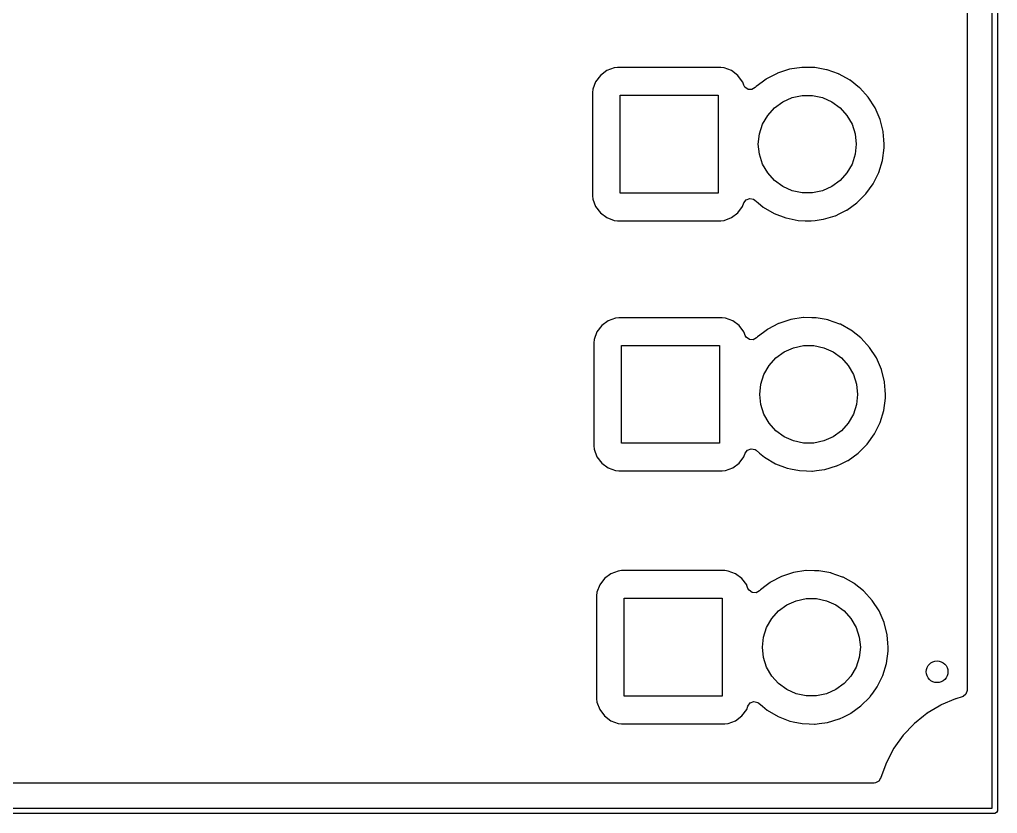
# Model space of a CAD drawing. Extents: x 10 to 287, y -200 to -10.
# Drawn here: x 159.87 to 177.84, y -125.23 to -110.64 of the extents above; entities that cross this region are included whole.
import ezdxf

# ---------------------------------------------------------------- set-up
doc = ezdxf.new("R2010")
doc.units = 0
doc.layers.add('BLACK', color=7, linetype='CONTINUOUS')

msp = doc.modelspace()

# ---------------------------------------------------------------- linework, layer by layer
at = {"layer": 'BLACK', "linetype": 'CONTINUOUS'}
for p, q in [((177.74, -125.135), (177.74, -55.285)), ((177.84, -55.235), (177.84, -125.185)), ((177.281, -57.4262), (177.281, -122.973)), ((170.658, -111.579), (170.542, -111.667)), ((170.795, -111.528), (170.658, -111.579)), ((170.857, -111.521), (170.795, -111.528)), ((172.753, -111.521), (170.857, -111.521)), ((172.815, -111.528), (172.753, -111.521)), ((172.952, -111.579), (172.815, -111.528)), ((173.068, -111.667), (172.952, -111.579)), ((174.017, -111.555), (173.797, -111.627)), ((174.246, -111.52), (174.017, -111.555)), ((174.252, -111.52), (174.246, -111.52)), ((174.405, -111.522), (174.252, -111.52)), ((174.252, -111.52), (174.252, -111.52)), ((174.478, -111.523), (174.405, -111.522)), ((174.483, -111.524), (174.478, -111.523)), ((174.701, -111.563), (174.483, -111.524)), ((174.483, -111.524), (174.483, -111.524)), ((174.706, -111.564), (174.701, -111.563)), ((174.701, -111.563), (174.701, -111.563)), ((174.711, -111.565), (174.706, -111.564)), ((174.919, -111.639), (174.711, -111.565)), ((174.711, -111.565), (174.711, -111.565)), ((170.454, -111.783), (170.403, -111.92)), ((170.542, -111.667), (170.454, -111.783)), ((173.156, -111.783), (173.068, -111.667)), ((173.159, -111.792), (173.156, -111.783)), ((173.18, -111.849), (173.159, -111.792)), ((173.159, -111.792), (173.159, -111.792)), ((173.515, -111.792), (173.407, -111.873)), ((173.588, -111.737), (173.515, -111.792)), ((173.592, -111.734), (173.588, -111.737)), ((173.588, -111.737), (173.588, -111.737)), ((173.596, -111.732), (173.592, -111.734)), ((173.793, -111.629), (173.596, -111.732)), ((173.797, -111.627), (173.793, -111.629)), ((173.793, -111.629), (173.793, -111.629)), ((174.924, -111.641), (174.919, -111.639)), ((174.919, -111.639), (174.919, -111.639)), ((174.929, -111.643), (174.924, -111.641)), ((175.123, -111.75), (174.929, -111.643)), ((174.929, -111.643), (174.929, -111.643)), ((175.127, -111.753), (175.123, -111.75)), ((175.123, -111.75), (175.123, -111.75)), ((175.131, -111.756), (175.127, -111.753)), ((175.305, -111.893), (175.131, -111.756)), ((175.131, -111.756), (175.131, -111.756)), ((170.403, -111.92), (170.397, -111.982)), ((173.199, -111.882), (173.18, -111.849)), ((173.257, -111.923), (173.199, -111.882)), ((173.328, -111.927), (173.257, -111.923)), ((173.389, -111.891), (173.328, -111.927)), ((173.407, -111.873), (173.389, -111.891)), ((175.309, -111.896), (175.305, -111.893)), ((175.305, -111.893), (175.305, -111.893)), ((175.465, -112.068), (175.309, -111.896)), ((170.397, -111.982), (170.397, -113.878)), ((170.905, -113.83), (170.905, -112.03)), ((170.905, -112.03), (172.705, -112.03)), ((172.705, -112.03), (172.705, -113.83)), ((173.743, -112.261), (173.895, -112.151)), ((173.895, -112.151), (174.067, -112.074)), ((174.067, -112.074), (174.251, -112.035)), ((174.251, -112.035), (174.439, -112.035)), ((174.439, -112.035), (174.623, -112.074)), ((174.623, -112.074), (174.795, -112.151)), ((174.795, -112.151), (174.947, -112.261)), ((175.591, -112.262), (175.465, -112.068)), ((173.617, -112.401), (173.743, -112.261)), ((174.947, -112.261), (175.073, -112.401)), ((175.683, -112.475), (175.591, -112.262)), ((173.523, -112.564), (173.617, -112.401)), ((175.073, -112.401), (175.167, -112.564)), ((175.739, -112.699), (175.683, -112.475)), ((173.465, -112.743), (173.523, -112.564)), ((175.167, -112.564), (175.225, -112.743)), ((173.445, -112.93), (173.465, -112.743)), ((175.225, -112.743), (175.245, -112.93)), ((175.74, -112.704), (175.739, -112.699)), ((175.752, -112.853), (175.74, -112.704)), ((175.74, -112.704), (175.74, -112.704)), ((175.758, -112.93), (175.752, -112.853)), ((173.465, -113.117), (173.445, -112.93)), ((175.245, -112.93), (175.225, -113.117)), ((175.726, -113.229), (175.757, -112.999)), ((175.757, -112.999), (175.758, -112.93)), ((173.523, -113.296), (173.465, -113.117)), ((175.225, -113.117), (175.167, -113.296)), ((175.659, -113.45), (175.726, -113.229)), ((173.617, -113.459), (173.523, -113.296)), ((175.167, -113.296), (175.073, -113.459)), ((173.743, -113.599), (173.617, -113.459)), ((175.073, -113.459), (174.947, -113.599)), ((175.556, -113.658), (175.659, -113.45)), ((173.895, -113.709), (173.743, -113.599)), ((174.067, -113.786), (173.895, -113.709)), ((174.795, -113.709), (174.623, -113.786)), ((174.947, -113.599), (174.795, -113.709)), ((175.421, -113.846), (175.556, -113.658)), ((170.397, -113.878), (170.403, -113.94)), ((170.403, -113.94), (170.454, -114.077)), ((172.705, -113.83), (170.905, -113.83)), ((173.223, -113.954), (173.289, -113.93)), ((173.289, -113.93), (173.359, -113.945)), ((173.359, -113.945), (173.379, -113.958)), ((174.251, -113.825), (174.067, -113.786)), ((174.439, -113.825), (174.251, -113.825)), ((174.623, -113.786), (174.439, -113.825)), ((175.257, -114.009), (175.421, -113.846)), ((170.454, -114.077), (170.542, -114.193)), ((173.068, -114.193), (173.156, -114.077)), ((173.156, -114.077), (173.18, -114.011)), ((173.18, -114.011), (173.223, -113.954)), ((173.379, -113.958), (173.444, -114.012)), ((173.444, -114.012), (173.534, -114.088)), ((173.534, -114.088), (173.734, -114.205)), ((175.069, -114.144), (175.257, -114.009)), ((170.542, -114.193), (170.658, -114.281)), ((170.658, -114.281), (170.795, -114.332)), ((172.815, -114.332), (172.952, -114.281)), ((172.952, -114.281), (173.068, -114.193)), ((173.734, -114.205), (173.951, -114.287)), ((173.951, -114.287), (173.956, -114.288)), ((173.956, -114.288), (173.956, -114.288)), ((173.956, -114.288), (174.009, -114.299)), ((174.009, -114.299), (174.178, -114.333)), ((174.639, -114.312), (174.644, -114.311)), ((174.644, -114.311), (174.856, -114.247)), ((174.644, -114.311), (174.644, -114.311)), ((174.856, -114.247), (174.861, -114.246)), ((174.861, -114.246), (174.941, -114.206)), ((174.941, -114.206), (175.064, -114.146)), ((175.064, -114.146), (175.069, -114.144)), ((175.064, -114.146), (175.064, -114.146)), ((170.795, -114.332), (170.857, -114.338)), ((170.857, -114.338), (172.753, -114.338)), ((172.753, -114.338), (172.815, -114.332)), ((174.178, -114.333), (174.307, -114.338)), ((174.307, -114.338), (174.404, -114.342)), ((174.404, -114.342), (174.404, -114.342)), ((174.404, -114.342), (174.409, -114.342)), ((174.409, -114.342), (174.414, -114.341)), ((174.414, -114.341), (174.488, -114.332)), ((174.414, -114.341), (174.414, -114.341)), ((174.488, -114.332), (174.639, -114.312)), ((170.567, -116.267), (170.479, -116.383)), ((170.683, -116.179), (170.567, -116.267)), ((170.82, -116.128), (170.683, -116.179)), ((170.882, -116.121), (170.82, -116.128)), ((172.778, -116.121), (170.882, -116.121)), ((172.84, -116.128), (172.778, -116.121)), ((172.977, -116.179), (172.84, -116.128)), ((173.093, -116.267), (172.977, -116.179)), ((173.181, -116.383), (173.093, -116.267)), ((173.818, -116.229), (173.621, -116.332)), ((173.822, -116.227), (173.818, -116.229)), ((173.818, -116.229), (173.818, -116.229)), ((174.042, -116.155), (173.822, -116.227)), ((174.271, -116.12), (174.042, -116.155)), ((174.277, -116.12), (174.271, -116.12)), ((174.43, -116.122), (174.277, -116.12)), ((174.277, -116.12), (174.277, -116.12)), ((174.503, -116.123), (174.43, -116.122)), ((174.508, -116.124), (174.503, -116.123)), ((174.726, -116.163), (174.508, -116.124)), ((174.508, -116.124), (174.508, -116.124)), ((174.731, -116.164), (174.726, -116.163)), ((174.726, -116.163), (174.726, -116.163)), ((174.736, -116.165), (174.731, -116.164)), ((174.944, -116.239), (174.736, -116.165)), ((174.736, -116.165), (174.736, -116.165)), ((174.949, -116.241), (174.944, -116.239)), ((174.944, -116.239), (174.944, -116.239)), ((174.954, -116.243), (174.949, -116.241)), ((175.148, -116.35), (174.954, -116.243)), ((174.954, -116.243), (174.954, -116.243)), ((170.479, -116.383), (170.428, -116.52)), ((173.184, -116.392), (173.181, -116.383)), ((173.205, -116.449), (173.184, -116.392)), ((173.184, -116.392), (173.184, -116.392)), ((173.224, -116.482), (173.205, -116.449)), ((173.54, -116.392), (173.432, -116.473)), ((173.613, -116.337), (173.54, -116.392)), ((173.617, -116.334), (173.613, -116.337)), ((173.613, -116.337), (173.613, -116.337)), ((173.621, -116.332), (173.617, -116.334)), ((175.152, -116.353), (175.148, -116.35)), ((175.148, -116.35), (175.148, -116.35)), ((175.156, -116.356), (175.152, -116.353)), ((175.33, -116.493), (175.156, -116.356)), ((175.156, -116.356), (175.156, -116.356)), ((170.428, -116.52), (170.421, -116.582)), ((170.421, -116.582), (170.421, -118.478)), ((170.93, -118.43), (170.93, -116.63)), ((170.93, -116.63), (172.73, -116.63)), ((172.73, -116.63), (172.73, -118.43)), ((173.282, -116.523), (173.224, -116.482)), ((173.353, -116.527), (173.282, -116.523)), ((173.414, -116.491), (173.353, -116.527)), ((173.432, -116.473), (173.414, -116.491)), ((174.092, -116.674), (174.276, -116.635)), ((174.276, -116.635), (174.464, -116.635)), ((174.464, -116.635), (174.648, -116.674)), ((175.334, -116.496), (175.33, -116.493)), ((175.33, -116.493), (175.33, -116.493)), ((175.49, -116.668), (175.334, -116.496)), ((173.768, -116.861), (173.92, -116.751)), ((173.92, -116.751), (174.092, -116.674)), ((174.648, -116.674), (174.82, -116.751)), ((174.82, -116.751), (174.972, -116.861)), ((175.616, -116.862), (175.49, -116.668)), ((173.548, -117.164), (173.642, -117.001)), ((173.642, -117.001), (173.768, -116.861)), ((174.972, -116.861), (175.098, -117.001)), ((175.098, -117.001), (175.192, -117.164)), ((175.708, -117.075), (175.616, -116.862)), ((173.49, -117.343), (173.548, -117.164)), ((175.192, -117.164), (175.25, -117.343)), ((175.764, -117.299), (175.708, -117.075)), ((173.47, -117.53), (173.49, -117.343)), ((175.25, -117.343), (175.27, -117.53)), ((175.765, -117.304), (175.764, -117.299)), ((175.777, -117.453), (175.765, -117.304)), ((175.765, -117.304), (175.765, -117.304)), ((173.49, -117.717), (173.47, -117.53)), ((175.27, -117.53), (175.25, -117.717)), ((175.783, -117.53), (175.777, -117.453)), ((175.782, -117.599), (175.783, -117.53)), ((173.548, -117.896), (173.49, -117.717)), ((175.25, -117.717), (175.192, -117.896)), ((175.751, -117.829), (175.782, -117.599)), ((173.642, -118.059), (173.548, -117.896)), ((175.192, -117.896), (175.098, -118.059)), ((175.684, -118.05), (175.751, -117.829)), ((173.768, -118.199), (173.642, -118.059)), ((175.098, -118.059), (174.972, -118.199)), ((175.581, -118.258), (175.684, -118.05)), ((173.92, -118.309), (173.768, -118.199)), ((174.972, -118.199), (174.82, -118.309)), ((175.446, -118.446), (175.581, -118.258)), ((172.73, -118.43), (170.93, -118.43)), ((174.092, -118.386), (173.92, -118.309)), ((174.276, -118.425), (174.092, -118.386)), ((174.464, -118.425), (174.276, -118.425)), ((174.648, -118.386), (174.464, -118.425)), ((174.82, -118.309), (174.648, -118.386)), ((170.421, -118.478), (170.428, -118.54)), ((170.428, -118.54), (170.479, -118.677)), ((173.181, -118.677), (173.205, -118.611)), ((173.205, -118.611), (173.248, -118.554)), ((173.248, -118.554), (173.314, -118.53)), ((173.314, -118.53), (173.384, -118.545)), ((173.384, -118.545), (173.404, -118.558)), ((173.404, -118.558), (173.469, -118.612)), ((173.469, -118.612), (173.559, -118.688)), ((175.094, -118.744), (175.282, -118.609)), ((175.282, -118.609), (175.446, -118.446)), ((170.479, -118.677), (170.567, -118.793)), ((170.567, -118.793), (170.683, -118.881)), ((172.977, -118.881), (173.093, -118.793)), ((173.093, -118.793), (173.181, -118.677)), ((173.559, -118.688), (173.759, -118.805)), ((174.966, -118.806), (175.089, -118.746)), ((175.089, -118.746), (175.094, -118.744)), ((175.089, -118.746), (175.089, -118.746)), ((170.683, -118.881), (170.82, -118.932)), ((170.82, -118.932), (170.882, -118.938)), ((170.882, -118.938), (172.778, -118.938)), ((172.778, -118.938), (172.84, -118.932)), ((172.84, -118.932), (172.977, -118.881)), ((173.759, -118.805), (173.976, -118.887)), ((173.976, -118.887), (173.981, -118.888)), ((173.981, -118.888), (173.981, -118.888)), ((173.981, -118.888), (174.034, -118.899)), ((174.034, -118.899), (174.203, -118.933)), ((174.203, -118.933), (174.332, -118.938)), ((174.332, -118.938), (174.429, -118.942)), ((174.429, -118.942), (174.429, -118.942)), ((174.429, -118.942), (174.434, -118.942)), ((174.434, -118.942), (174.439, -118.941)), ((174.439, -118.941), (174.513, -118.932)), ((174.439, -118.941), (174.439, -118.941)), ((174.513, -118.932), (174.664, -118.912)), ((174.664, -118.912), (174.669, -118.911)), ((174.669, -118.911), (174.881, -118.847)), ((174.669, -118.911), (174.669, -118.911)), ((174.881, -118.847), (174.886, -118.846)), ((174.886, -118.846), (174.966, -118.806)), ((170.87, -120.778), (170.733, -120.829)), ((170.932, -120.771), (170.87, -120.778)), ((172.828, -120.771), (170.932, -120.771)), ((172.89, -120.778), (172.828, -120.771)), ((173.027, -120.829), (172.89, -120.778)), ((174.321, -120.77), (174.092, -120.805)), ((174.327, -120.77), (174.321, -120.77)), ((174.48, -120.772), (174.327, -120.77)), ((174.327, -120.77), (174.327, -120.77)), ((174.553, -120.773), (174.48, -120.772)), ((174.558, -120.774), (174.553, -120.773)), ((174.776, -120.813), (174.558, -120.774)), ((174.558, -120.774), (174.558, -120.774)), ((170.617, -120.917), (170.529, -121.033)), ((170.733, -120.829), (170.617, -120.917)), ((173.143, -120.917), (173.027, -120.829)), ((173.231, -121.033), (173.143, -120.917)), ((173.868, -120.879), (173.671, -120.982)), ((173.872, -120.877), (173.868, -120.879)), ((173.868, -120.879), (173.868, -120.879)), ((174.092, -120.805), (173.872, -120.877)), ((174.781, -120.814), (174.776, -120.813)), ((174.776, -120.813), (174.776, -120.813)), ((174.786, -120.815), (174.781, -120.814)), ((174.994, -120.889), (174.786, -120.815)), ((174.786, -120.815), (174.786, -120.815)), ((174.999, -120.891), (174.994, -120.889)), ((174.994, -120.889), (174.994, -120.889)), ((175.004, -120.893), (174.999, -120.891)), ((175.198, -121), (175.004, -120.893)), ((175.004, -120.893), (175.004, -120.893)), ((170.529, -121.033), (170.478, -121.17)), ((173.234, -121.042), (173.231, -121.033)), ((173.255, -121.099), (173.234, -121.042)), ((173.234, -121.042), (173.234, -121.042)), ((173.274, -121.132), (173.255, -121.099)), ((173.332, -121.173), (173.274, -121.132)), ((173.464, -121.141), (173.403, -121.177)), ((173.482, -121.123), (173.464, -121.141)), ((173.59, -121.042), (173.482, -121.123)), ((173.663, -120.987), (173.59, -121.042)), ((173.667, -120.984), (173.663, -120.987)), ((173.663, -120.987), (173.663, -120.987)), ((173.671, -120.982), (173.667, -120.984)), ((175.202, -121.003), (175.198, -121)), ((175.198, -121), (175.198, -121)), ((175.206, -121.006), (175.202, -121.003)), ((175.38, -121.143), (175.206, -121.006)), ((175.206, -121.006), (175.206, -121.006)), ((170.478, -121.17), (170.471, -121.232)), ((170.471, -121.232), (170.471, -123.128)), ((170.98, -123.08), (170.98, -121.28)), ((170.98, -121.28), (172.78, -121.28)), ((172.78, -121.28), (172.78, -123.08)), ((173.403, -121.177), (173.332, -121.173)), ((174.142, -121.324), (174.326, -121.285)), ((174.326, -121.285), (174.514, -121.285)), ((174.514, -121.285), (174.698, -121.324)), ((175.384, -121.146), (175.38, -121.143)), ((175.38, -121.143), (175.38, -121.143)), ((175.54, -121.318), (175.384, -121.146)), ((175.666, -121.512), (175.54, -121.318)), ((173.818, -121.511), (173.97, -121.401)), ((173.97, -121.401), (174.142, -121.324)), ((174.698, -121.324), (174.87, -121.401)), ((174.87, -121.401), (175.022, -121.511)), ((173.598, -121.814), (173.692, -121.651)), ((173.692, -121.651), (173.818, -121.511)), ((175.022, -121.511), (175.148, -121.651)), ((175.148, -121.651), (175.242, -121.814)), ((175.758, -121.725), (175.666, -121.512)), ((173.54, -121.993), (173.598, -121.814)), ((175.242, -121.814), (175.3, -121.993)), ((175.814, -121.949), (175.758, -121.725)), ((173.52, -122.18), (173.54, -121.993)), ((175.3, -121.993), (175.32, -122.18)), ((175.815, -121.954), (175.814, -121.949)), ((175.827, -122.103), (175.815, -121.954)), ((175.815, -121.954), (175.815, -121.954)), ((173.54, -122.367), (173.52, -122.18)), ((175.32, -122.18), (175.3, -122.367)), ((175.833, -122.18), (175.827, -122.103)), ((175.832, -122.249), (175.833, -122.18)), ((173.598, -122.546), (173.54, -122.367)), ((175.3, -122.367), (175.242, -122.546)), ((175.801, -122.479), (175.832, -122.249)), ((173.692, -122.709), (173.598, -122.546)), ((175.242, -122.546), (175.148, -122.709)), ((175.734, -122.7), (175.801, -122.479)), ((173.818, -122.849), (173.692, -122.709)), ((175.148, -122.709), (175.022, -122.849)), ((175.631, -122.908), (175.734, -122.7)), ((173.97, -122.959), (173.818, -122.849)), ((175.022, -122.849), (174.87, -122.959)), ((175.547, -123.025), (175.631, -122.908)), ((172.78, -123.08), (170.98, -123.08)), ((174.142, -123.036), (173.97, -122.959)), ((174.326, -123.075), (174.142, -123.036)), ((174.514, -123.075), (174.326, -123.075)), ((174.698, -123.036), (174.514, -123.075)), ((174.87, -122.959), (174.698, -123.036)), ((175.332, -123.259), (175.496, -123.096)), ((175.496, -123.096), (175.502, -123.087)), ((175.502, -123.087), (175.547, -123.025)), ((177.189, -123.094), (177.073, -123.126)), ((177.208, -123.087), (177.189, -123.094)), ((177.261, -123.041), (177.208, -123.087)), ((177.281, -122.973), (177.261, -123.041)), ((170.471, -123.128), (170.478, -123.19)), ((170.478, -123.19), (170.529, -123.327)), ((173.231, -123.327), (173.255, -123.261)), ((173.255, -123.261), (173.298, -123.204)), ((173.298, -123.204), (173.364, -123.18)), ((173.364, -123.18), (173.434, -123.195)), ((173.434, -123.195), (173.454, -123.208)), ((173.454, -123.208), (173.519, -123.262)), ((173.519, -123.262), (173.609, -123.338)), ((175.144, -123.394), (175.332, -123.259)), ((176.767, -123.262), (176.549, -123.392)), ((176.8, -123.242), (176.767, -123.262)), ((176.804, -123.241), (176.8, -123.242)), ((177.069, -123.128), (176.804, -123.241)), ((176.804, -123.241), (176.804, -123.241)), ((177.073, -123.126), (177.069, -123.128)), ((170.529, -123.327), (170.617, -123.443)), ((170.617, -123.443), (170.733, -123.531)), ((173.027, -123.531), (173.143, -123.443)), ((173.143, -123.443), (173.231, -123.327)), ((173.609, -123.338), (173.809, -123.455)), ((173.809, -123.455), (174.026, -123.537)), ((174.936, -123.496), (175.016, -123.456)), ((175.016, -123.456), (175.139, -123.396)), ((175.139, -123.396), (175.144, -123.394)), ((175.139, -123.396), (175.139, -123.396)), ((176.478, -123.449), (176.314, -123.58)), ((176.542, -123.397), (176.478, -123.449)), ((176.546, -123.395), (176.542, -123.397)), ((176.542, -123.397), (176.542, -123.397)), ((176.549, -123.392), (176.546, -123.395)), ((176.549, -123.392), (176.549, -123.392)), ((170.733, -123.531), (170.87, -123.582)), ((170.87, -123.582), (170.932, -123.588)), ((170.932, -123.588), (172.828, -123.588)), ((172.828, -123.588), (172.89, -123.582)), ((172.89, -123.582), (173.027, -123.531)), ((174.026, -123.537), (174.031, -123.538)), ((174.031, -123.538), (174.031, -123.538)), ((174.031, -123.538), (174.084, -123.549)), ((174.084, -123.549), (174.253, -123.583)), ((174.253, -123.583), (174.382, -123.588)), ((174.382, -123.588), (174.479, -123.592)), ((174.479, -123.592), (174.479, -123.592)), ((174.479, -123.592), (174.484, -123.592)), ((174.484, -123.592), (174.489, -123.591)), ((174.489, -123.591), (174.563, -123.582)), ((174.489, -123.591), (174.489, -123.591)), ((174.563, -123.582), (174.714, -123.562)), ((174.714, -123.562), (174.719, -123.561)), ((174.719, -123.561), (174.931, -123.497)), ((174.719, -123.561), (174.719, -123.561)), ((174.931, -123.497), (174.936, -123.496)), ((176.303, -123.592), (176.11, -123.795)), ((176.311, -123.583), (176.303, -123.592)), ((176.314, -123.58), (176.311, -123.583)), ((176.311, -123.583), (176.311, -123.583)), ((176.11, -123.795), (175.937, -124.036)), ((175.937, -124.036), (175.798, -124.298)), ((175.798, -124.298), (175.696, -124.577)), ((175.573, -124.676), (100.816, -124.676)), ((175.6, -124.674), (175.573, -124.676)), ((175.662, -124.64), (175.6, -124.674)), ((175.692, -124.584), (175.662, -124.64)), ((175.694, -124.585), (175.692, -124.584)), ((175.695, -124.581), (175.694, -124.585)), ((175.696, -124.577), (175.695, -124.581)), ((177.79, -125.235), (98.155, -125.235)), ((98.205, -125.135), (177.74, -125.135)), ((177.825, -125.22), (177.79, -125.235)), ((177.84, -125.185), (177.825, -125.22))]:
    msp.add_line(p, q, dxfattribs=at)
at = {"layer": 'BLACK'}
msp.add_circle((176.73, -122.63), 0.2, dxfattribs=at)

doc.saveas('drawing.dxf')
